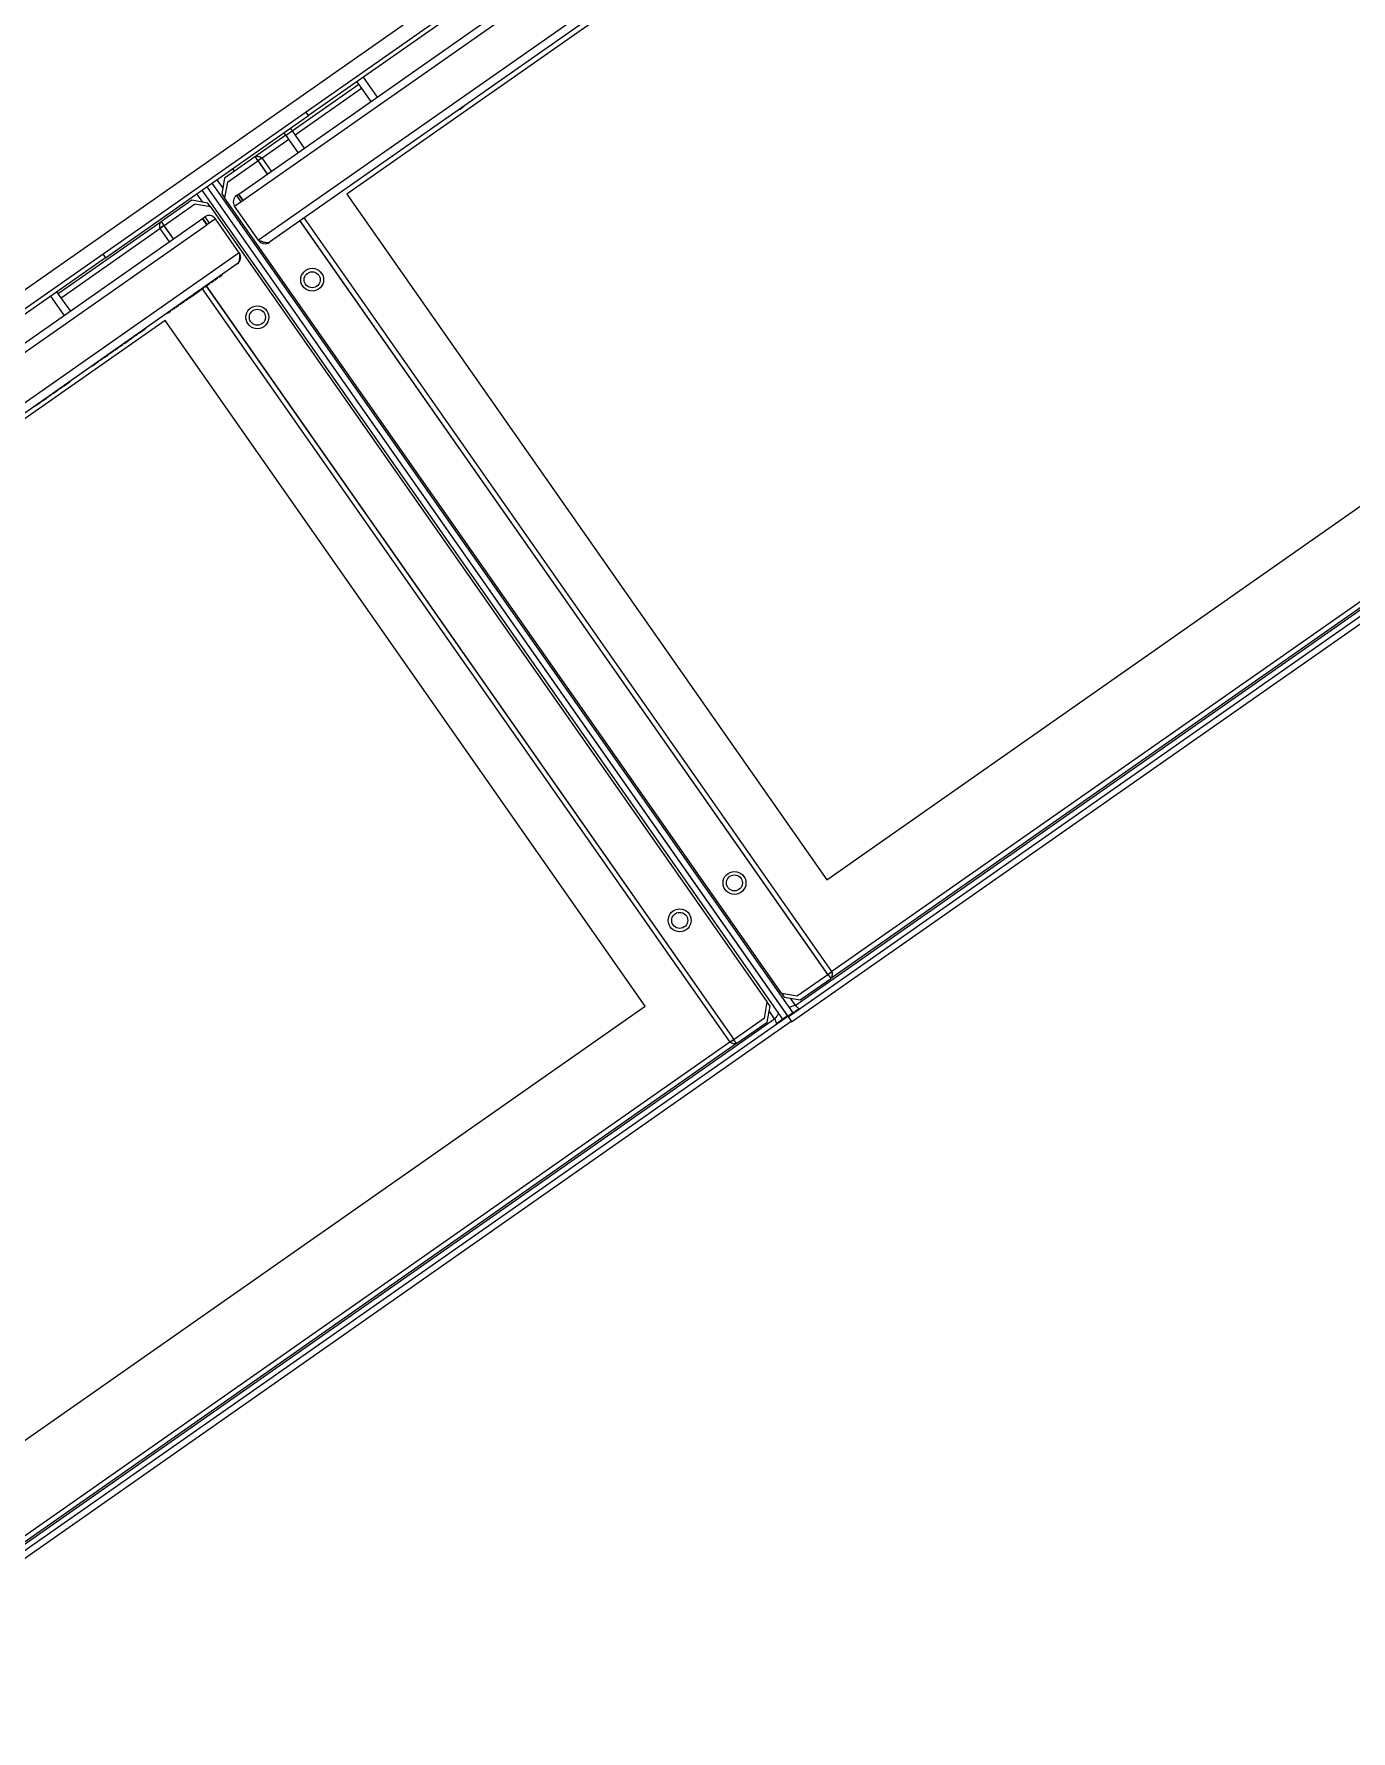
# Model space of a CAD drawing. Header units: millimetres. Extents: x 152904052 to 153933663, y 538271515 to 539240469.
# Drawn here: x 153354395.9 to 153354741.1, y 538946566.3 to 538947011.1 of the extents above; entities that cross this region are included whole.
import ezdxf

# ---------------------------------------------------------------- set-up
doc = ezdxf.new("R2010")
doc.units = ezdxf.units.MM
doc.layers.add('POWR', color=5, linetype='Continuous')

msp = doc.modelspace()

# ---------------------------------------------------------------- linework, layer by layer
at = {"layer": 'POWR', "color": 7}
for p, q in [((153354449.56, 538946969.13), (153355341.21, 538947593.61)), ((153353557.62, 538946358.81), (153355318.79, 538947592)), ((153353559.97, 538946355.45), (153355321.15, 538947588.64)), ((153354450.71, 538946967.49), (153355342.36, 538947591.98)), ((153355350.83, 538947584.6), (153354454.75, 538946957.01)), ((153355317.74, 538947584.79), (153354467.87, 538946989.7)), ((153355350.32, 538947581.68), (153354457.67, 538946956.5)), ((153354593.59, 538946753.49), (153355494.65, 538947384.43)), ((153354595.41, 538946756.48), (153355491.23, 538947383.74)), ((153354603.72, 538946789.41), (153355457.28, 538947387.07)), ((153354594.51, 538946752.18), (153355495.57, 538947383.12)), ((153355481.25, 538947377.24), (153354604.76, 538946763.52)), ((153355479.44, 538947377.56), (153354605.08, 538946765.33)), ((153354718.05, 538947137.29), (153354477.88, 538946969.12)), ((153354535.66, 538947011), (153354535.61, 538947011.08)), ((153354533.59, 538947009.55), (153354533.54, 538947009.63)), ((153354521.27, 538947000.92), (153354521.21, 538947001)), ((153354525.98, 538947004.22), (153354525.92, 538947004.3)), ((153354463.62, 538946985.75), (153354481.02, 538946997.94)), ((153354464.36, 538946984.68), (153354481.77, 538946996.87)), ((153354480.57, 538946998.59), (153354484.2, 538946993.4)), ((153354482.2, 538946999.74), (153354485.84, 538946994.54)), ((153354515.78, 538946997.07), (153354515.72, 538946997.15)), ((153354508.64, 538946992.07), (153354508.58, 538946992.15)), ((153354509.69, 538946992.81), (153354509.63, 538946992.89)), ((153354414.62, 538946952.42), (153354467.87, 538946989.7)), ((153354467.87, 538946989.7), (153354467.18, 538946990.69)), ((153354505.06, 538946989.57), (153354505.01, 538946989.65)), ((153354507.58, 538946991.33), (153354507.52, 538946991.41)), ((153354461.9, 538946984.55), (153354448.46, 538946975.14)), ((153354455.72, 538946978.63), (153354462.72, 538946983.54)), ((153354461.9, 538946984.55), (153354461.44, 538946985.2)), ((153354463.67, 538946985.67), (153354462.04, 538946984.52)), ((153354465.16, 538946980.06), (153354462.04, 538946984.52)), ((153354466.8, 538946981.2), (153354463.67, 538946985.67)), ((153354454.6, 538946977.97), (153354453.91, 538946978.95)), ((153354454.6, 538946977.97), (153354455.72, 538946978.63)), ((153354454.64, 538946977.91), (153354455.62, 538946978.6)), ((153354455.72, 538946978.63), (153354454.66, 538946977.89)), ((153354458.16, 538946975.15), (153354455.72, 538946978.63)), ((153354491.02, 538946979.74), (153354490.97, 538946979.82)), ((153354448.46, 538946975.14), (153354445.88, 538946973.33)), ((153354446.61, 538946972.29), (153354454.56, 538946977.85)), ((153354448.46, 538946975.14), (153354448, 538946975.79)), ((153354454.64, 538946977.91), (153354454.56, 538946977.85)), ((153354454.56, 538946977.85), (153354457.01, 538946974.35)), ((153354457.09, 538946974.41), (153354454.66, 538946977.89)), ((153354484.65, 538946975.27), (153354484.59, 538946975.35)), ((153354488.75, 538946978.14), (153354488.69, 538946978.23)), ((153354439.94, 538946970.14), (153354592.1, 538946752.82)), ((153354441.25, 538946971.06), (153354593.42, 538946753.74)), ((153354441.25, 538946971.06), (153354593.53, 538946753.58)), ((153354442.56, 538946971.98), (153354594.84, 538946754.49)), ((153354443.87, 538946972.9), (153354445.42, 538946970.69)), ((153354445.88, 538946973.33), (153354445.15, 538946969.15)), ((153354446.61, 538946972.29), (153354445.87, 538946968.11)), ((153354437.25, 538946967.53), (153354429.3, 538946961.97)), ((153354430.03, 538946960.93), (153354437.98, 538946966.49)), ((153354441.43, 538946966.79), (153354437.25, 538946967.53)), ((153354442.16, 538946965.75), (153354437.98, 538946966.49)), ((153354440.17, 538946967.01), (153354438.62, 538946969.23)), ((153354442.16, 538946965.75), (153354441.43, 538946966.79)), ((153354442.16, 538946965.75), (153354588.11, 538946757.31)), ((153354445.15, 538946969.15), (153354445.87, 538946968.11)), ((153354591.83, 538946759.67), (153354445.87, 538946968.11)), ((153354448.49, 538946965.94), (153354450.71, 538946967.49)), ((153354454.75, 538946957.01), (153354448.49, 538946965.94)), ((153354448.98, 538946968.73), (153354449.5, 538946969.09)), ((153354448.98, 538946968.73), (153354450.13, 538946967.09)), ((153354449.5, 538946969.09), (153354449.56, 538946969.13)), ((153354450.65, 538946967.45), (153354449.5, 538946969.09)), ((153354450.71, 538946967.49), (153354449.56, 538946969.13)), ((153354477.88, 538946969.12), (153354603.72, 538946789.41)), ((153353548.38, 538946338.36), (153354440.1, 538946962.75)), ((153353549.53, 538946336.73), (153354441.25, 538946961.11)), ((153354402.27, 538946943.04), (153354429.22, 538946961.91)), ((153354428.9, 538946960.1), (153354429.91, 538946960.93)), ((153354429.97, 538946960.84), (153354428.9, 538946960.1)), ((153354429.95, 538946960.87), (153354429.2, 538946960.34)), ((153354429.22, 538946961.91), (153354429.3, 538946961.97)), ((153354429.22, 538946961.91), (153354429.91, 538946960.93)), ((153354430.03, 538946960.93), (153354429.95, 538946960.87)), ((153354429.97, 538946960.84), (153354432.4, 538946957.36)), ((153354432.49, 538946957.42), (153354430.03, 538946960.93)), ((153354440.1, 538946962.75), (153354440.16, 538946962.79)), ((153354441.25, 538946961.11), (153354440.1, 538946962.75)), ((153354440.16, 538946962.79), (153354440.68, 538946963.16)), ((153354441.3, 538946961.15), (153354440.16, 538946962.79)), ((153354440.68, 538946963.16), (153354441.82, 538946961.52)), ((153354443.46, 538946962.66), (153354441.25, 538946961.11)), ((153354449.71, 538946953.74), (153354443.46, 538946962.66)), ((153354465.67, 538946961.98), (153354603.95, 538946764.5)), ((153354604.01, 538946764.58), (153354465.7, 538946962.12)), ((153354466.59, 538946962.62), (153354466.53, 538946962.71)), ((153354605.08, 538946765.33), (153354466.82, 538946962.78)), ((153354468.86, 538946964.22), (153354468.81, 538946964.3)), ((153354403.02, 538946941.97), (153354428.9, 538946960.1)), ((153354428.9, 538946960.1), (153354431.34, 538946956.62)), ((153354461.72, 538946959.21), (153354461.67, 538946959.3)), ((153354449.71, 538946953.74), (153353553.56, 538946326.24)), ((153354414.62, 538946952.42), (153353564.75, 538946357.33)), ((153354413.94, 538946953.4), (153354414.62, 538946952.42)), ((153354449.2, 538946950.81), (153353556.49, 538946325.73)), ((153354445.22, 538946947.91), (153354445.17, 538946947.99)), ((153354405.45, 538946938.49), (153354401.93, 538946943.53)), ((153354440, 538946944.25), (153354578.26, 538946746.79)), ((153354440.35, 538946944.5), (153354440.3, 538946944.58)), ((153354441.07, 538946944.99), (153354579.33, 538946747.54)), ((153354579.42, 538946747.57), (153354441.15, 538946945.05)), ((153354442.05, 538946945.68), (153354441.99, 538946945.77)), ((153354444.12, 538946947.13), (153354444.06, 538946947.22)), ((153354403.82, 538946937.35), (153354400.29, 538946942.38)), ((153354432.04, 538946938.68), (153354431.98, 538946938.76)), ((153354434.11, 538946940.13), (153354434.05, 538946940.21)), ((153354438.08, 538946942.9), (153354438.02, 538946942.99)), ((153354430.26, 538946936.02), (153354386.52, 538946905.39)), ((153354556.1, 538946756.3), (153354430.26, 538946936.02)), ((153354430.94, 538946937.9), (153354430.88, 538946937.98)), ((153354419.25, 538946929.72), (153354419.19, 538946929.8)), ((153354422.16, 538946931.76), (153354422.11, 538946931.84)), ((153354423.13, 538946932.44), (153354423.07, 538946932.52)), ((153354425.34, 538946933.98), (153354425.28, 538946934.06)), ((153354414.23, 538946926.2), (153354414.17, 538946926.28)), ((153354418.19, 538946928.98), (153354418.14, 538946929.06)), ((153354411.05, 538946923.98), (153354410.99, 538946924.06)), ((153354400.58, 538946916.65), (153354400.52, 538946916.73)), ((153354405.45, 538946920.06), (153354405.39, 538946920.14)), ((153354398.31, 538946915.05), (153354398.25, 538946915.14)), ((153354604.01, 538946764.58), (153354605.08, 538946765.33)), ((153354604.03, 538946764.56), (153354605.01, 538946765.24)), ((153354605.08, 538946765.33), (153354604.07, 538946764.5)), ((153354603.95, 538946764.5), (153354596, 538946758.94)), ((153354596.73, 538946757.89), (153354604.68, 538946763.46)), ((153354603.95, 538946764.5), (153354604.03, 538946764.56)), ((153354604.07, 538946764.5), (153354604.76, 538946763.52)), ((153354604.76, 538946763.52), (153354604.68, 538946763.46)), ((153353702.54, 538946158.64), (153354556.1, 538946756.3)), ((153354587.37, 538946753.13), (153354588.11, 538946757.31)), ((153354588.1, 538946752.09), (153354588.84, 538946756.27)), ((153354588.84, 538946756.27), (153354588.11, 538946757.31)), ((153354591.83, 538946759.67), (153354592.55, 538946758.63)), ((153354591.83, 538946759.67), (153354596, 538946758.94)), ((153354592.55, 538946758.63), (153354596.73, 538946757.89)), ((153354594.09, 538946758.36), (153354595.41, 538946756.48)), ((153353692.41, 538946122.72), (153354593.47, 538946753.66)), ((153353693.32, 538946121.41), (153354594.39, 538946752.35)), ((153353694.22, 538946125.71), (153354590.05, 538946752.97)), ((153354587.37, 538946753.13), (153354579.42, 538946747.57)), ((153354580.15, 538946746.53), (153354588.1, 538946752.09)), ((153354590.05, 538946752.97), (153354588.61, 538946755.02)), ((153354593.44, 538946753.71), (153354590.5, 538946751.65)), ((153354592.1, 538946752.82), (153354593.42, 538946753.74)), ((153354593.47, 538946753.66), (153354594.39, 538946752.35)), ((153354594.84, 538946754.49), (153354593.53, 538946753.58)), ((153354596.49, 538946755.61), (153354593.55, 538946753.55)), ((153354593.59, 538946753.49), (153354594.51, 538946752.18)), ((153354578.26, 538946746.79), (153354579.33, 538946747.54)), ((153354579.38, 538946747.46), (153354578.26, 538946746.79)), ((153354579.34, 538946747.51), (153354578.36, 538946746.82)), ((153354579.34, 538946747.51), (153354579.42, 538946747.57)), ((153354580.07, 538946746.47), (153354579.38, 538946747.46)), ((153354580.07, 538946746.47), (153353703.58, 538946132.75)), ((153354578.26, 538946746.79), (153353703.9, 538946134.56)), ((153354580.15, 538946746.53), (153354580.07, 538946746.47))]:
    msp.add_line(p, q, dxfattribs=at)
for centre, radius in [((153354468.82, 538946946.67), 3), ((153354468.82, 538946946.67), 2.1), ((153354454.46, 538946936.85), 3), ((153354454.46, 538946936.85), 2.1), ((153354579.52, 538946788.57), 3), ((153354579.52, 538946788.57), 2.1), ((153354565.16, 538946778.76), 3), ((153354565.16, 538946778.76), 2.1)]:
    msp.add_circle(centre, radius, dxfattribs=at)
for centre, radius, start, end in [((153354461.95, 538946984.46), 0.1, 35, 125), ((153354461.95, 538946984.46), 2.1, 35, 60.3769), ((153354450.13, 538946967.09), 2, 125.006, 215.006), ((153354441.82, 538946961.52), 2, 35, 125), ((153354456.47, 538946958.22), 2.1, 215.006, 305.006), ((153354447.99, 538946952.53), 2.1, 305, 35)]:
    msp.add_arc(centre, radius, start, end, dxfattribs=at)
for points, knots in [([(153354507.58, 538946991.33), (153354507.58, 538946991.33), (153354507.59, 538946991.34), (153354507.65, 538946991.38), (153354507.75, 538946991.45), (153354507.9, 538946991.56), (153354508.11, 538946991.7), (153354508.37, 538946991.89), (153354508.54, 538946992.01), (153354508.64, 538946992.07)], [0, 0, 0, 0, 0.14249, 0.268012, 0.381964, 0.490735, 0.639072, 0.805077, 1, 1, 1, 1]), ([(153354428.9, 538946960.1), (153354428.89, 538946960.29), (153354428.88, 538946960.69), (153354428.89, 538946961.23), (153354428.99, 538946961.67), (153354429.14, 538946961.83), (153354429.22, 538946961.91)], [0, 0, 0, 0, 0.237155, 0.492001, 0.7468934, 1, 1, 1, 1]), ([(153354449.71, 538946953.74), (153354449.73, 538946953.44), (153354449.76, 538946952.8), (153354449.73, 538946951.93), (153354449.58, 538946951.21), (153354449.33, 538946950.94), (153354449.2, 538946950.81)], [0, 0, 0, 0, 0.230728, 0.485563, 0.740459, 1, 1, 1, 1]), ([(153354444.41, 538946947.33), (153354444.54, 538946947.43), (153354445.06, 538946947.79), (153354445.15, 538946947.86), (153354445.22, 538946947.91)], [0, 0, 0, 0, 0.263131, 1, 1, 1, 1]), ([(153354438.08, 538946942.9), (153354438.43, 538946943.15), (153354439.13, 538946943.64), (153354439.8, 538946944.11), (153354440.25, 538946944.43), (153354440.32, 538946944.47), (153354440.35, 538946944.5)], [0, 0, 0, 0, 0.288034, 0.585696, 0.806215, 1, 1, 1, 1]), ([(153354440.64, 538946944.7), (153354440.81, 538946944.82), (153354441.33, 538946945.18), (153354441.86, 538946945.55), (153354441.99, 538946945.64), (153354442.05, 538946945.68)], [0, 0, 0, 0, 0.209302, 0.630398, 1, 1, 1, 1]), ([(153354442.34, 538946945.88), (153354442.48, 538946945.98), (153354442.88, 538946946.27), (153354442.96, 538946946.32), (153354443.02, 538946946.36)], [0, 0, 0, 0, 0.3396442, 1, 1, 1, 1]), ([(153354443.3, 538946946.56), (153354443.47, 538946946.68), (153354443.96, 538946947.02), (153354444.06, 538946947.09), (153354444.12, 538946947.13)], [0, 0, 0, 0, 0.332212, 1, 1, 1, 1]), ([(153354432.04, 538946938.68), (153354432.06, 538946938.69), (153354432.1, 538946938.72), (153354432.4, 538946938.93), (153354432.77, 538946939.19), (153354432.92, 538946939.29)], [0, 0, 0, 0, 0.424287, 0.777643, 1, 1, 1, 1]), ([(153354433.2, 538946939.49), (153354433.2, 538946939.49), (153354433.19, 538946939.48), (153354433.42, 538946939.64), (153354433.63, 538946939.79), (153354433.8, 538946939.9), (153354433.83, 538946939.92)], [0, 0, 0, 0, 0.391607, 0.685208, 0.946535, 1, 1, 1, 1]), ([(153354434.11, 538946940.13), (153354434.13, 538946940.13), (153354434.15, 538946940.15), (153354434.38, 538946940.31), (153354434.76, 538946940.58), (153354435.17, 538946940.87), (153354435.44, 538946941.05), (153354435.52, 538946941.11)], [0, 0, 0, 0, 0.279915, 0.512422, 0.714966, 0.910685, 1, 1, 1, 1]), ([(153354435.81, 538946941.31), (153354435.82, 538946941.32), (153354435.83, 538946941.33), (153354435.96, 538946941.42), (153354436.18, 538946941.57), (153354436.48, 538946941.78), (153354436.83, 538946942.03), (153354437.22, 538946942.3), (153354437.66, 538946942.61), (153354437.93, 538946942.8), (153354438.08, 538946942.9)], [0, 0, 0, 0, 0.139289, 0.254745, 0.355218, 0.452418, 0.558229, 0.681516, 0.827711, 1, 1, 1, 1]), ([(153354430.94, 538946937.9), (153354430.97, 538946937.92), (153354431.02, 538946937.96), (153354431.31, 538946938.16), (153354431.67, 538946938.41), (153354431.76, 538946938.47)], [0, 0, 0, 0, 0.47251, 0.866574, 1, 1, 1, 1]), ([(153354418.19, 538946928.98), (153354418.35, 538946929.09), (153354418.68, 538946929.32), (153354418.99, 538946929.54), (153354419.21, 538946929.69), (153354419.24, 538946929.71), (153354419.25, 538946929.72)], [0, 0, 0, 0, 0.284757, 0.580029, 0.801375, 1, 1, 1, 1]), ([(153354419.54, 538946929.92), (153354419.66, 538946930.01), (153354420.39, 538946930.52), (153354421.19, 538946931.08), (153354421.99, 538946931.64), (153354422.11, 538946931.72), (153354422.16, 538946931.76)], [0, 0, 0, 0, 0.079147, 0.459448, 0.74463, 1, 1, 1, 1]), ([(153354422.45, 538946931.96), (153354422.59, 538946932.06), (153354423, 538946932.35), (153354423.08, 538946932.4), (153354423.13, 538946932.44)], [0, 0, 0, 0, 0.335144, 1, 1, 1, 1]), ([(153354423.42, 538946932.64), (153354423.51, 538946932.7), (153354424.18, 538946933.17), (153354425.01, 538946933.75), (153354425.23, 538946933.91), (153354425.34, 538946933.98)], [0, 0, 0, 0, 0.077644, 0.56479, 1, 1, 1, 1]), ([(153354411.05, 538946923.98), (153354411.08, 538946923.99), (153354411.12, 538946924.02), (153354411.54, 538946924.32), (153354412.18, 538946924.77), (153354412.76, 538946925.18), (153354413.03, 538946925.36)], [0, 0, 0, 0, 0.3084899, 0.5716582, 0.8051259, 1, 1, 1, 1]), ([(153354413.32, 538946925.56), (153354413.32, 538946925.56), (153354413.31, 538946925.56), (153354413.55, 538946925.73), (153354413.84, 538946925.93), (153354413.94, 538946926)], [0, 0, 0, 0, 0.389539, 0.778615, 1, 1, 1, 1]), ([(153354414.23, 538946926.2), (153354414.24, 538946926.21), (153354414.26, 538946926.23), (153354414.5, 538946926.39), (153354414.87, 538946926.65), (153354415.39, 538946927.01), (153354416, 538946927.44), (153354416.51, 538946927.8), (153354416.8, 538946928), (153354416.87, 538946928.05)], [0, 0, 0, 0, 0.190663, 0.352727, 0.496222, 0.633954, 0.779374, 0.943613, 1, 1, 1, 1]), ([(153354417.16, 538946928.25), (153354417.16, 538946928.25), (153354417.16, 538946928.25), (153354417.21, 538946928.29), (153354417.31, 538946928.36), (153354417.45, 538946928.46), (153354417.61, 538946928.57), (153354417.79, 538946928.7), (153354418, 538946928.84), (153354418.13, 538946928.93), (153354418.19, 538946928.98)], [0, 0, 0, 0, 0.048564, 0.180372, 0.296888, 0.408877, 0.527506, 0.661824, 0.817994, 1, 1, 1, 1]), ([(153354398.31, 538946915.05), (153354398.65, 538946915.3), (153354399.35, 538946915.79), (153354400.03, 538946916.26), (153354400.48, 538946916.58), (153354400.55, 538946916.62), (153354400.58, 538946916.65)], [0, 0, 0, 0, 0.281581, 0.574587, 0.7968, 1, 1, 1, 1]), ([(153354400.87, 538946916.85), (153354401.36, 538946917.19), (153354402.5, 538946917.99), (153354403.92, 538946918.98), (153354405.15, 538946919.84), (153354405.35, 538946919.99), (153354405.45, 538946920.06)], [0, 0, 0, 0, 0.1920598, 0.4469275, 0.7363288, 1, 1, 1, 1]), ([(153354396.03, 538946913.46), (153354396.04, 538946913.47), (153354396.06, 538946913.48), (153354396.19, 538946913.57), (153354396.41, 538946913.72), (153354396.73, 538946913.95), (153354397.18, 538946914.27), (153354397.75, 538946914.66), (153354398.11, 538946914.92), (153354398.31, 538946915.05)], [0, 0, 0, 0, 0.141147, 0.263463, 0.373351, 0.478643, 0.62563, 0.795661, 1, 1, 1, 1]), ([(153354595.41, 538946756.48), (153354595.2, 538946756.39), (153354594.81, 538946756.24), (153354594.32, 538946756.07), (153354593.97, 538946755.99), (153354593.8, 538946756), (153354593.76, 538946756.05), (153354593.75, 538946756.06)], [0, 0, 0, 0, 0.26101, 0.482061, 0.703095, 0.924129, 1, 1, 1, 1]), ([(153354596.49, 538946755.61), (153354596.44, 538946755.64), (153354596.3, 538946755.72), (153354595.97, 538946755.98), (153354595.65, 538946756.27), (153354595.45, 538946756.43), (153354595.41, 538946756.48)], [0, 0, 0, 0, 0.194994, 0.538536, 0.882077, 1, 1, 1, 1]), ([(153354591.01, 538946754.39), (153354591.02, 538946754.33), (153354591.04, 538946754.22), (153354590.84, 538946753.91), (153354590.55, 538946753.54), (153354590.26, 538946753.21), (153354590.09, 538946753.02), (153354590.05, 538946752.97)], [0, 0, 0, 0, 0.26101, 0.482061, 0.703095, 0.924129, 1, 1, 1, 1]), ([(153354590.05, 538946752.97), (153354590.13, 538946752.76), (153354590.28, 538946752.38), (153354590.44, 538946751.92), (153354590.48, 538946751.73), (153354590.5, 538946751.65)], [0, 0, 0, 0, 0.407958, 0.75346, 1, 1, 1, 1]), ([(153354580.07, 538946746.47), (153354579.98, 538946746.43), (153354579.78, 538946746.34), (153354579.35, 538946746.39), (153354578.83, 538946746.56), (153354578.45, 538946746.71), (153354578.26, 538946746.79)], [0, 0, 0, 0, 0.237155, 0.492001, 0.7468934, 1, 1, 1, 1])]:
    msp.add_open_spline(points, degree=3, knots=knots, dxfattribs=at)
for points in [[(153354453.91, 538946978.95), (153354454.01, 538946979), (153354454.21, 538946979.09), (153354454.65, 538946979.03), (153354455.16, 538946978.87), (153354455.53, 538946978.71), (153354455.72, 538946978.63)], [(153354457.67, 538946956.5), (153354457.51, 538946956.42), (153354457.19, 538946956.27), (153354456.48, 538946956.37), (153354455.65, 538946956.64), (153354455.05, 538946956.89), (153354454.75, 538946957.01)], [(153354605.08, 538946765.33), (153354605.09, 538946765.12), (153354605.11, 538946764.72), (153354605.09, 538946764.18), (153354604.99, 538946763.75), (153354604.84, 538946763.59), (153354604.76, 538946763.52)]]:
    msp.add_open_spline(points, degree=3, dxfattribs=at)

doc.saveas('drawing.dxf')
